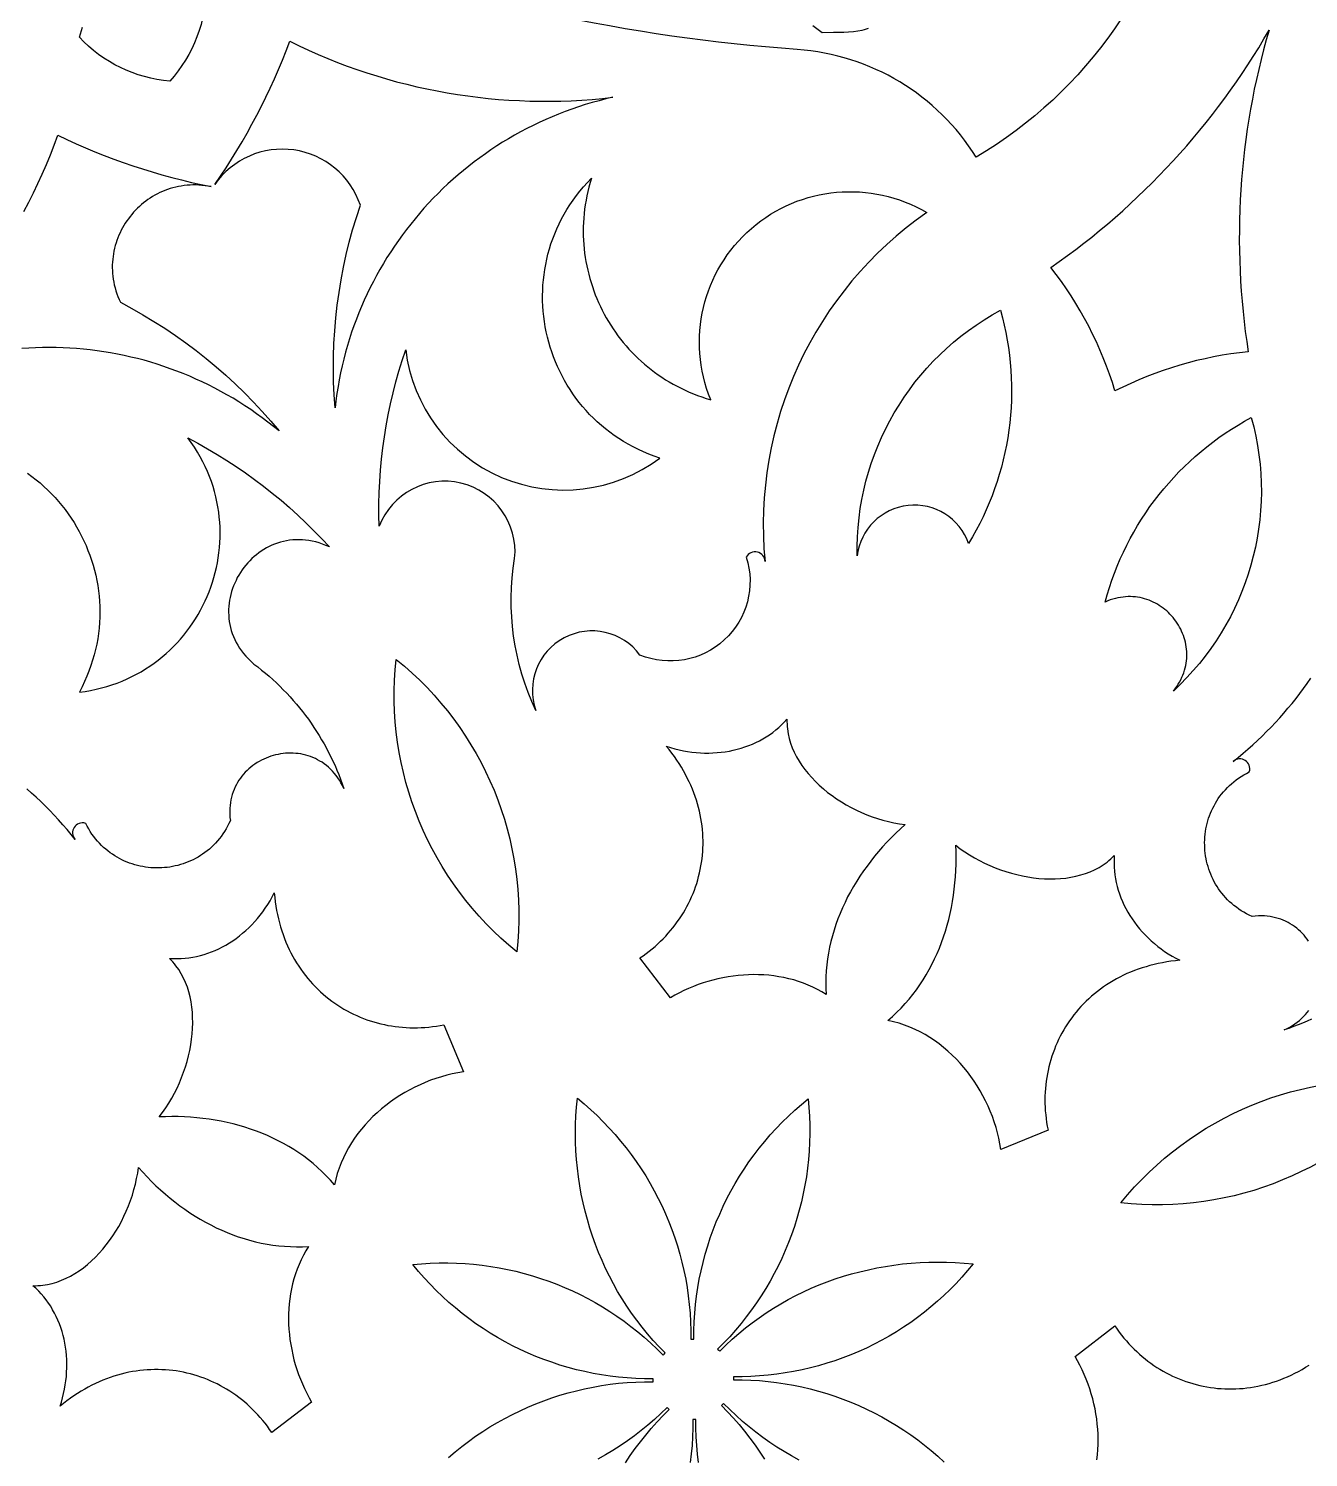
# Model space of a CAD drawing. Extents: x -227 to 273, y -253 to 247.
# Drawn here: x -57 to 97.6, y -12.2 to 160.6 of the extents above; entities that cross this region are included whole.
import ezdxf

# ---------------------------------------------------------------- set-up
doc = ezdxf.new("R2010")
doc.units = 0
doc.header["$MEASUREMENT"] = 0
doc.layers.add('LAYER_1', color=18, linetype='CONTINUOUS')

msp = doc.modelspace()

# ---------------------------------------------------------------- linework, layer by layer
at = {"layer": 'LAYER_1'}
for points in [[(23.35, 247.24, 0.414214), (-226.64, -2.75, 0.414214), (23.35, -252.74, 0.414214), (273.34, -2.75, 0.414214)], [(-25.49, 159.03, 0.145764), (13.58, 152.26), (12.74, 152.06), (11.9, 151.84), (11.06, 151.61), (10.24, 151.37), (9.42, 151.1), (8.61, 150.83), (7.81, 150.53), (7.01, 150.23), (6.23, 149.9), (5.45, 149.57), (4.68, 149.22), (3.92, 148.85), (3.17, 148.47), (2.42, 148.08), (1.69, 147.67), (0.96, 147.25), (0.25, 146.82), (-0.46, 146.37), (-1.16, 145.91), (-1.84, 145.44), (-2.52, 144.95), (-3.19, 144.45), (-3.84, 143.94), (-4.49, 143.42), (-5.13, 142.89), (-5.75, 142.34), (-6.36, 141.78), (-6.97, 141.22), (-7.56, 140.64), (-8.14, 140.05), (-8.71, 139.44), (-9.27, 138.83), (-9.81, 138.21), (-10.34, 137.58), (-10.86, 136.93), (-11.37, 136.28), (-11.87, 135.62), (-12.35, 134.94), (-12.83, 134.26), (-13.28, 133.57), (-13.73, 132.87), (-14.16, 132.16), (-14.58, 131.45), (-14.98, 130.72), (-15.38, 129.99), (-15.75, 129.24), (-16.12, 128.49), (-16.47, 127.74), (-16.8, 126.97), (-17.12, 126.2), (-17.43, 125.42), (-17.72, 124.63), (-18, 123.84), (-18.26, 123.04), (-18.5, 122.23), (-18.73, 121.42), (-18.95, 120.6), (-19.15, 119.78), (-19.33, 118.95), (-19.5, 118.11), (-19.65, 117.27), (-19.79, 116.42), (-19.91, 115.57), (-20.01, 114.71), (-20.12, 116.27), (-20.18, 117.82), (-20.21, 119.38), (-20.19, 120.93), (-20.14, 122.48), (-20.04, 124.03), (-19.91, 125.58), (-19.74, 127.12), (-19.53, 128.66), (-19.27, 130.19), (-18.98, 131.72), (-18.66, 133.23), (-18.29, 134.74), (-17.88, 136.25), (-17.43, 137.74), (-16.95, 139.22, 0.61665), (-34.55, 141.7, 0.063158)], [(92.55, 159.19), (92.23, 158), (91.92, 156.81), (91.63, 155.62), (91.36, 154.42), (91.1, 153.22), (90.87, 152.02), (90.64, 150.81), (90.44, 149.6), (90.25, 148.39), (90.08, 147.17), (89.93, 145.96), (89.79, 144.74), (89.67, 143.52), (89.56, 142.3), (89.48, 141.08), (89.41, 139.85), (89.35, 138.63), (89.32, 137.4), (89.3, 136.18), (89.29, 134.95), (89.31, 133.72), (89.34, 132.5), (89.38, 131.27), (89.45, 130.04), (89.53, 128.82), (89.62, 127.59), (89.74, 126.37), (89.87, 125.15), (90.01, 123.93), (90.18, 122.71), (90.36, 121.49), (89.31, 121.37), (88.26, 121.22), (87.22, 121.06), (86.18, 120.87), (85.15, 120.65), (84.12, 120.41), (83.1, 120.15), (82.09, 119.86), (81.08, 119.55), (80.08, 119.22), (79.09, 118.87), (78.11, 118.49), (77.13, 118.09), (76.17, 117.66), (75.21, 117.22), (74.26, 116.75), (73.95, 117.76), (73.6, 118.76), (73.24, 119.75), (72.85, 120.74), (72.44, 121.71), (72.01, 122.68), (71.56, 123.63), (71.08, 124.57), (70.58, 125.5), (70.07, 126.42), (69.53, 127.33), (68.97, 128.23), (68.39, 129.11), (67.78, 129.98), (67.16, 130.83), (66.52, 131.68, 0.11065), (92.89, 160.37)], [(10.83, 141.94), (10.68, 141.4), (10.55, 140.87), (10.43, 140.33), (10.33, 139.8), (10.24, 139.26), (10.16, 138.72), (10.1, 138.19), (10.05, 137.65), (10.02, 137.12), (10, 136.58), (9.99, 136.05), (10, 135.52), (10.02, 134.99), (10.06, 134.47), (10.1, 133.94), (10.16, 133.42), (10.23, 132.9), (10.32, 132.39), (10.42, 131.87), (10.53, 131.36), (10.65, 130.86), (10.78, 130.36), (10.93, 129.86), (11.09, 129.36), (11.26, 128.87), (11.44, 128.39), (11.64, 127.91), (11.84, 127.43), (12.06, 126.96), (12.29, 126.5), (12.53, 126.04), (12.78, 125.58), (13.04, 125.14), (13.31, 124.7), (13.6, 124.26), (13.89, 123.84), (14.19, 123.42), (14.51, 123), (14.83, 122.6), (15.17, 122.2), (15.51, 121.81), (15.87, 121.43), (16.23, 121.06), (16.61, 120.69), (16.99, 120.34), (17.39, 119.99), (17.79, 119.65), (18.2, 119.33), (18.62, 119.01), (19.05, 118.7), (19.49, 118.4), (19.94, 118.11), (20.39, 117.84), (20.86, 117.57), (21.33, 117.31), (21.81, 117.07), (22.3, 116.84), (22.8, 116.62), (23.3, 116.41), (23.82, 116.21), (24.34, 116.03), (24.86, 115.85), (25.4, 115.69, -0.719328), (51.5, 138.32, 0.270929), (31.96, 96.12, 0.777705), (29.7, 96.65, -0.636132), (16.85, 84.81, 0.862472), (4.27, 78.11, -0.153049), (1.7, 96.49, 0.87466), (-14.69, 100.38, -0.089383), (-11.47, 121.73, 0.578149), (19.26, 108.64), (18.58, 108.87), (17.92, 109.12), (17.28, 109.38), (16.65, 109.67), (16.04, 109.98), (15.44, 110.3), (14.85, 110.64), (14.29, 111), (13.74, 111.37), (13.2, 111.76), (12.68, 112.16), (12.18, 112.58), (11.69, 113.01), (11.22, 113.46), (10.76, 113.92), (10.33, 114.39), (9.9, 114.87), (9.5, 115.37), (9.11, 115.88), (8.74, 116.39), (8.39, 116.92), (8.05, 117.46), (7.73, 118.01), (7.43, 118.56), (7.15, 119.13), (6.88, 119.7), (6.63, 120.28), (6.4, 120.87), (6.19, 121.46), (6, 122.06), (5.82, 122.66), (5.66, 123.27), (5.52, 123.89), (5.4, 124.51), (5.3, 125.13), (5.22, 125.75), (5.15, 126.38), (5.11, 127.01), (5.08, 127.64), (5.08, 128.27), (5.09, 128.9), (5.12, 129.53), (5.17, 130.17), (5.25, 130.8), (5.34, 131.43), (5.45, 132.05), (5.58, 132.68), (5.73, 133.3), (5.9, 133.92), (6.09, 134.53), (6.31, 135.15), (6.54, 135.75), (6.79, 136.35), (7.07, 136.95), (7.37, 137.54), (7.68, 138.12), (8.02, 138.69), (8.38, 139.26), (8.76, 139.82), (9.16, 140.37), (9.59, 140.91), (10.03, 141.44), (10.5, 141.96), (10.99, 142.47)], [(60.43, 126.5, -0.207503), (56.57, 98.29, 0.794747), (43.1, 96.8, -0.281952)], [(-12.61, 84.29, -0.255743), (1.97, 48.91, -0.255743)], [(74.97, 18.57, -0.255743), (110.35, 33.15, -0.255743)]]:
    msp.add_lwpolyline(points, format="xyb", close=True, dxfattribs=at)
for points in [[(72.26, 224.92, -0.453995), (57.49, 145.01, 0.240725), (35.86, 158.03), (35.84, 158.04, -0.074077), (-23.45, 171.12)], [(-35.58, 165.77, -0.186674), (-39.98, 154.21), (-40.76, 154.29), (-41.53, 154.41), (-42.29, 154.57), (-43.05, 154.76), (-43.79, 154.98), (-44.52, 155.24), (-45.24, 155.52), (-45.94, 155.85), (-46.62, 156.2), (-47.29, 156.59), (-47.95, 157), (-48.58, 157.45), (-49.2, 157.92), (-49.79, 158.43), (-50.36, 158.96), (-50.91, 159.52), (-50.55, 160.73)]]:
    msp.add_lwpolyline(points, format="xyb", dxfattribs=at)
for points in [[(37.73, 160.93), (38.87, 160.1), (40.22, 160.12), (40.85, 160.12), (41.47, 160.14), (42.06, 160.17), (42.64, 160.22), (43.19, 160.29), (43.72, 160.39), (43.97, 160.46), (44.23, 160.54), (44.47, 160.62)], [(-57.61, 138.46), (-57.03, 139.58), (-56.46, 140.7), (-55.92, 141.84), (-55.4, 142.98), (-54.9, 144.14), (-54.42, 145.31), (-53.96, 146.48), (-53.52, 147.67), (-52.41, 147.15), (-51.3, 146.64), (-50.17, 146.15), (-49.04, 145.68), (-47.9, 145.23), (-46.76, 144.79), (-45.6, 144.37), (-44.45, 143.97), (-43.28, 143.59), (-42.11, 143.23), (-40.93, 142.89), (-39.75, 142.56), (-38.57, 142.26), (-37.37, 141.97), (-36.18, 141.7), (-34.98, 141.45), (-35.35, 141.52), (-35.72, 141.57), (-36.09, 141.61), (-36.46, 141.64), (-36.82, 141.66), (-37.18, 141.66), (-37.54, 141.64), (-37.89, 141.62), (-38.24, 141.58), (-38.59, 141.53), (-38.93, 141.47), (-39.27, 141.4), (-39.6, 141.31), (-39.93, 141.22), (-40.25, 141.11), (-40.57, 140.99), (-40.88, 140.86), (-41.18, 140.73), (-41.48, 140.58), (-41.78, 140.42), (-42.07, 140.25), (-42.35, 140.07), (-42.63, 139.89), (-42.89, 139.69), (-43.16, 139.49), (-43.41, 139.28), (-43.66, 139.06), (-43.9, 138.83), (-44.13, 138.59), (-44.36, 138.35), (-44.57, 138.1), (-44.78, 137.85), (-44.98, 137.58), (-45.17, 137.31), (-45.36, 137.04), (-45.53, 136.76), (-45.7, 136.47), (-45.85, 136.18), (-46, 135.88), (-46.13, 135.57), (-46.26, 135.27), (-46.37, 134.96), (-46.48, 134.64), (-46.57, 134.32), (-46.66, 134), (-46.73, 133.67), (-46.79, 133.34), (-46.84, 133.01), (-46.88, 132.67), (-46.91, 132.33), (-46.93, 131.99), (-46.93, 131.65), (-46.92, 131.3), (-46.9, 130.96), (-46.87, 130.61), (-46.82, 130.26), (-46.76, 129.91), (-46.69, 129.56), (-46.6, 129.21), (-46.5, 128.86), (-46.39, 128.51), (-46.26, 128.17), (-46.12, 127.82), (-45.96, 127.47), (-44.59, 126.73), (-43.23, 125.97), (-41.9, 125.16), (-40.58, 124.33), (-39.29, 123.46), (-38.03, 122.56), (-36.79, 121.63), (-35.57, 120.67), (-34.37, 119.68), (-33.21, 118.65), (-32.07, 117.6), (-30.95, 116.52), (-29.86, 115.41), (-28.81, 114.27), (-27.78, 113.1), (-26.77, 111.91), (-27.44, 112.45), (-28.12, 112.98), (-28.8, 113.5), (-29.49, 114), (-30.19, 114.49), (-30.9, 114.96), (-31.62, 115.42), (-32.34, 115.86), (-33.07, 116.29), (-33.81, 116.7), (-34.55, 117.1), (-35.3, 117.48), (-36.06, 117.84), (-36.82, 118.19), (-37.58, 118.53), (-38.36, 118.85), (-39.13, 119.15), (-39.92, 119.44), (-40.7, 119.72), (-41.49, 119.97), (-42.29, 120.22), (-43.09, 120.45), (-43.89, 120.66), (-44.7, 120.85), (-45.51, 121.04), (-46.32, 121.2), (-47.13, 121.35), (-47.95, 121.49), (-48.77, 121.6), (-49.59, 121.71), (-50.42, 121.79), (-51.24, 121.87), (-52.07, 121.92), (-52.89, 121.96), (-53.72, 121.99), (-54.55, 122), (-55.38, 121.99), (-56.21, 121.97), (-57.04, 121.93), (-57.87, 121.87)], [(-57.17, 106.79), (-56.65, 106.41), (-56.15, 106.02), (-55.66, 105.62), (-55.19, 105.2), (-54.72, 104.76), (-54.28, 104.32), (-53.84, 103.86), (-53.43, 103.38), (-53.02, 102.9), (-52.63, 102.4), (-52.26, 101.89), (-51.91, 101.37), (-51.56, 100.84), (-51.24, 100.31), (-50.93, 99.76), (-50.64, 99.2), (-50.36, 98.63), (-50.11, 98.06), (-49.87, 97.47), (-49.64, 96.88), (-49.44, 96.29), (-49.25, 95.68), (-49.08, 95.07), (-48.94, 94.46), (-48.81, 93.84), (-48.69, 93.21), (-48.6, 92.58), (-48.53, 91.94), (-48.48, 91.31), (-48.45, 90.67), (-48.44, 90.02), (-48.45, 89.38), (-48.48, 88.73), (-48.53, 88.08), (-48.61, 87.43), (-48.7, 86.78), (-48.82, 86.13), (-48.96, 85.47), (-49.12, 84.82), (-49.31, 84.18), (-49.52, 83.53), (-49.75, 82.88), (-50, 82.24), (-50.28, 81.6), (-50.59, 80.96), (-50.91, 80.33), (-50.23, 80.42), (-49.55, 80.54), (-48.89, 80.68), (-48.23, 80.84), (-47.59, 81.01), (-46.97, 81.21), (-46.35, 81.43), (-45.74, 81.67), (-45.15, 81.93), (-44.57, 82.2), (-44.01, 82.49), (-43.46, 82.8), (-42.92, 83.13), (-42.39, 83.47), (-41.88, 83.83), (-41.38, 84.21), (-40.89, 84.6), (-40.43, 85), (-39.97, 85.42), (-39.53, 85.85), (-39.1, 86.29), (-38.69, 86.75), (-38.3, 87.22), (-37.92, 87.7), (-37.56, 88.19), (-37.21, 88.69), (-36.88, 89.2), (-36.56, 89.73), (-36.26, 90.26), (-35.98, 90.8), (-35.71, 91.35), (-35.47, 91.9), (-35.24, 92.47), (-35.02, 93.04), (-34.83, 93.62), (-34.65, 94.2), (-34.49, 94.79), (-34.35, 95.38), (-34.23, 95.98), (-34.13, 96.58), (-34.04, 97.19), (-33.98, 97.8), (-33.93, 98.41), (-33.9, 99.02), (-33.9, 99.64), (-33.91, 100.26), (-33.94, 100.88), (-34, 101.5), (-34.07, 102.11), (-34.17, 102.73), (-34.28, 103.35), (-34.42, 103.96), (-34.58, 104.58), (-34.76, 105.19), (-34.96, 105.8), (-35.19, 106.4), (-35.43, 107), (-35.7, 107.6), (-35.99, 108.19), (-36.31, 108.77), (-36.65, 109.35), (-37.01, 109.93), (-37.39, 110.5), (-37.8, 111.06), (-36.6, 110.42), (-35.41, 109.75), (-34.24, 109.06), (-33.09, 108.34), (-31.95, 107.6), (-30.84, 106.84), (-29.73, 106.05), (-28.65, 105.23), (-27.59, 104.39), (-26.54, 103.53), (-25.52, 102.65), (-24.51, 101.74), (-23.52, 100.81), (-22.56, 99.85), (-21.61, 98.88), (-20.69, 97.88), (-21.11, 98.07), (-21.52, 98.23), (-21.94, 98.37), (-22.35, 98.49), (-22.76, 98.58), (-23.16, 98.66), (-23.57, 98.71), (-23.96, 98.74), (-24.36, 98.76), (-24.75, 98.75), (-25.13, 98.73), (-25.51, 98.69), (-25.88, 98.63), (-26.25, 98.55), (-26.61, 98.46), (-26.96, 98.35), (-27.31, 98.22), (-27.64, 98.08), (-27.98, 97.93), (-28.3, 97.76), (-28.61, 97.58), (-28.92, 97.38), (-29.22, 97.17), (-29.51, 96.95), (-29.79, 96.71), (-30.06, 96.47), (-30.31, 96.21), (-30.56, 95.95), (-30.8, 95.67), (-31.03, 95.39), (-31.24, 95.1), (-31.45, 94.79), (-31.64, 94.48), (-31.82, 94.17), (-31.98, 93.84), (-32.13, 93.51), (-32.27, 93.18), (-32.4, 92.84), (-32.51, 92.49), (-32.61, 92.14), (-32.69, 91.79), (-32.76, 91.43), (-32.81, 91.07), (-32.85, 90.71), (-32.87, 90.34), (-32.88, 89.98), (-32.86, 89.61), (-32.84, 89.24), (-32.79, 88.88), (-32.73, 88.51), (-32.64, 88.14), (-32.55, 87.78), (-32.43, 87.42), (-32.29, 87.06), (-32.13, 86.7), (-31.96, 86.35), (-31.76, 86), (-31.55, 85.66), (-31.31, 85.32), (-31.06, 84.99), (-30.78, 84.66), (-30.48, 84.34), (-30.16, 84.03), (-29.82, 83.73), (-29.35, 83.37), (-28.88, 83), (-28.42, 82.62), (-27.98, 82.24), (-27.54, 81.85), (-27.1, 81.45), (-26.68, 81.04), (-26.26, 80.62), (-25.85, 80.2), (-25.45, 79.77), (-25.06, 79.33), (-24.68, 78.89), (-24.3, 78.43), (-23.94, 77.98), (-23.58, 77.51), (-23.23, 77.04), (-22.89, 76.56), (-22.56, 76.07), (-22.24, 75.58), (-21.93, 75.09), (-21.63, 74.58), (-21.33, 74.07), (-21.05, 73.56), (-20.78, 73.04), (-20.51, 72.51), (-20.26, 71.98), (-20.01, 71.44), (-19.78, 70.9), (-19.56, 70.35), (-19.34, 69.8), (-19.14, 69.25), (-18.95, 68.69), (-19.11, 69.03), (-19.29, 69.36), (-19.48, 69.68), (-19.67, 69.98), (-19.88, 70.26), (-20.1, 70.53), (-20.32, 70.79), (-20.56, 71.03), (-20.8, 71.25), (-21.05, 71.46), (-21.31, 71.66), (-21.57, 71.84), (-21.84, 72), (-22.11, 72.16), (-22.39, 72.3), (-22.68, 72.42), (-22.96, 72.53), (-23.26, 72.63), (-23.55, 72.72), (-23.85, 72.79), (-24.15, 72.85), (-24.46, 72.89), (-24.76, 72.92), (-25.06, 72.94), (-25.37, 72.95), (-25.68, 72.94), (-25.98, 72.93), (-26.28, 72.9), (-26.59, 72.85), (-26.89, 72.8), (-27.19, 72.73), (-27.48, 72.66), (-27.77, 72.57), (-28.06, 72.47), (-28.35, 72.36), (-28.63, 72.23), (-28.9, 72.1), (-29.17, 71.95), (-29.43, 71.8), (-29.69, 71.63), (-29.94, 71.46), (-30.18, 71.27), (-30.41, 71.07), (-30.64, 70.86), (-30.86, 70.65), (-31.06, 70.42), (-31.26, 70.18), (-31.45, 69.94), (-31.63, 69.68), (-31.79, 69.42), (-31.94, 69.14), (-32.09, 68.86), (-32.21, 68.57), (-32.33, 68.27), (-32.43, 67.96), (-32.52, 67.64), (-32.59, 67.31), (-32.65, 66.98), (-32.7, 66.63), (-32.72, 66.28), (-32.73, 65.92), (-32.73, 65.56), (-32.71, 65.18), (-32.66, 64.8), (-32.83, 64.46), (-33, 64.12), (-33.18, 63.8), (-33.37, 63.49), (-33.57, 63.18), (-33.78, 62.89), (-33.99, 62.61), (-34.22, 62.34), (-34.45, 62.08), (-34.7, 61.83), (-34.94, 61.59), (-35.2, 61.36), (-35.46, 61.15), (-35.73, 60.94), (-36.01, 60.75), (-36.29, 60.56), (-36.57, 60.39), (-36.86, 60.22), (-37.16, 60.07), (-37.46, 59.93), (-37.76, 59.8), (-38.07, 59.68), (-38.38, 59.57), (-38.7, 59.47), (-39.02, 59.38), (-39.34, 59.31), (-39.66, 59.24), (-39.98, 59.18), (-40.31, 59.14), (-40.64, 59.11), (-40.96, 59.08), (-41.29, 59.07), (-41.62, 59.07), (-41.95, 59.08), (-42.28, 59.1), (-42.6, 59.13), (-42.93, 59.17), (-43.25, 59.23), (-43.58, 59.29), (-43.9, 59.37), (-44.22, 59.45), (-44.53, 59.55), (-44.84, 59.66), (-45.15, 59.78), (-45.46, 59.9), (-45.76, 60.05), (-46.06, 60.2), (-46.35, 60.36), (-46.64, 60.53), (-46.92, 60.72), (-47.2, 60.91), (-47.47, 61.12), (-47.73, 61.34), (-47.99, 61.56), (-48.24, 61.8), (-48.49, 62.05), (-48.72, 62.31), (-48.95, 62.59), (-49.17, 62.87), (-49.39, 63.16), (-49.59, 63.47), (-49.78, 63.79), (-49.97, 64.11), (-50.14, 64.45), (-50.36, 64.51), (-50.57, 64.52), (-50.77, 64.5), (-50.95, 64.45), (-51.13, 64.36), (-51.28, 64.25), (-51.42, 64.12), (-51.53, 63.97), (-51.62, 63.81), (-51.69, 63.63), (-51.73, 63.45), (-51.73, 63.25), (-51.71, 63.06), (-51.65, 62.87), (-51.55, 62.69), (-51.41, 62.51), (-51.9, 63.12), (-52.4, 63.71), (-52.9, 64.3), (-53.42, 64.88), (-53.94, 65.45), (-54.48, 66), (-55.02, 66.55), (-55.57, 67.09), (-56.12, 67.62), (-56.69, 68.13), (-57.26, 68.64)], [(97.67, 50.22), (97.49, 50.47), (97.3, 50.71), (97.11, 50.95), (96.9, 51.17), (96.68, 51.39), (96.45, 51.6), (96.22, 51.8), (95.97, 51.98), (95.72, 52.16), (95.45, 52.32), (95.18, 52.48), (94.89, 52.62), (94.6, 52.75), (94.3, 52.86), (93.99, 52.97), (93.67, 53.05), (93.35, 53.13), (93.01, 53.19), (92.67, 53.23), (92.32, 53.26), (91.96, 53.27), (91.59, 53.26), (91.22, 53.24), (90.84, 53.2), (90.49, 53.36), (90.16, 53.53), (89.83, 53.71), (89.52, 53.9), (89.22, 54.1), (88.93, 54.31), (88.64, 54.53), (88.37, 54.75), (88.11, 54.99), (87.87, 55.23), (87.63, 55.48), (87.4, 55.73), (87.18, 56), (86.98, 56.27), (86.78, 56.54), (86.6, 56.82), (86.42, 57.11), (86.26, 57.4), (86.11, 57.69), (85.96, 57.99), (85.83, 58.3), (85.71, 58.61), (85.6, 58.92), (85.51, 59.23), (85.42, 59.55), (85.34, 59.87), (85.27, 60.19), (85.22, 60.52), (85.17, 60.84), (85.14, 61.17), (85.12, 61.5), (85.11, 61.83), (85.1, 62.15), (85.11, 62.48), (85.13, 62.81), (85.17, 63.14), (85.21, 63.46), (85.26, 63.79), (85.33, 64.11), (85.4, 64.43), (85.49, 64.75), (85.58, 65.07), (85.69, 65.38), (85.81, 65.69), (85.94, 65.99), (86.08, 66.3), (86.23, 66.59), (86.39, 66.89), (86.57, 67.17), (86.75, 67.46), (86.95, 67.73), (87.15, 68), (87.37, 68.27), (87.6, 68.53), (87.84, 68.78), (88.09, 69.02), (88.35, 69.26), (88.62, 69.49), (88.9, 69.71), (89.2, 69.92), (89.5, 70.12), (89.82, 70.32), (90.15, 70.5), (90.49, 70.68), (90.54, 70.89), (90.56, 71.1), (90.53, 71.3), (90.48, 71.49), (90.4, 71.66), (90.29, 71.82), (90.16, 71.95), (90.01, 72.07), (89.84, 72.16), (89.67, 72.22), (89.48, 72.26), (89.29, 72.27), (89.1, 72.24), (88.91, 72.18), (88.72, 72.08), (88.54, 71.95), (89.15, 72.43), (89.75, 72.93), (90.33, 73.44), (90.91, 73.95), (91.48, 74.48), (92.04, 75.01), (92.59, 75.55), (93.12, 76.1), (93.65, 76.66), (94.17, 77.22), (94.68, 77.79), (95.17, 78.37), (95.66, 78.96), (96.14, 79.55), (96.6, 80.16), (97.06, 80.76), (97.5, 81.38), (97.94, 82)], [(98.01, 40.79), (97.48, 40.55), (96.94, 40.31), (96.39, 40.09), (95.84, 39.88), (95.28, 39.67), (94.72, 39.48), (95.07, 39.65), (95.4, 39.82), (95.71, 40.01), (96.01, 40.21), (96.3, 40.41), (96.57, 40.63), (96.82, 40.86), (97.06, 41.09), (97.28, 41.33), (97.49, 41.58), (97.69, 41.84)], [(-6.3, -12.23), (-5.5, -11.55), (-4.69, -10.9), (-3.86, -10.27), (-3.02, -9.66), (-2.16, -9.08), (-1.28, -8.52), (-0.39, -7.99), (0.51, -7.49), (1.43, -7.01), (2.35, -6.56), (3.29, -6.13), (4.25, -5.73), (5.21, -5.36), (6.18, -5.01), (7.16, -4.69), (8.16, -4.4), (9.16, -4.14), (10.16, -3.91), (11.18, -3.7), (12.2, -3.52), (13.23, -3.37), (14.26, -3.25), (15.3, -3.16), (16.35, -3.1), (17.4, -3.07), (18.45, -3.07), (18.44, -2.89), (18.45, -2.71), (17.4, -2.71), (16.35, -2.67), (15.31, -2.6), (14.27, -2.51), (13.24, -2.38), (12.21, -2.23), (11.19, -2.05), (10.18, -1.84), (9.17, -1.6), (8.17, -1.33), (7.18, -1.04), (6.2, -0.71), (5.23, -0.37), (4.27, 0.01), (3.32, 0.41), (2.38, 0.84), (1.45, 1.3), (0.54, 1.78), (-0.36, 2.29), (-1.25, 2.82), (-2.12, 3.38), (-2.98, 3.96), (-3.82, 4.57), (-4.65, 5.2), (-5.46, 5.86), (-6.25, 6.54), (-7.03, 7.24), (-7.78, 7.97), (-8.52, 8.72), (-9.24, 9.5), (-9.94, 10.29), (-10.61, 11.11), (-9.55, 11.21), (-8.5, 11.27), (-7.44, 11.31), (-6.39, 11.31), (-5.34, 11.29), (-4.3, 11.23), (-3.26, 11.15), (-2.22, 11.04), (-1.19, 10.89), (-0.17, 10.72), (0.85, 10.52), (1.86, 10.3), (2.86, 10.04), (3.86, 9.75), (4.84, 9.44), (5.82, 9.1), (6.78, 8.74), (7.74, 8.34), (8.68, 7.93), (9.61, 7.48), (10.53, 7.01), (11.44, 6.51), (12.33, 5.99), (13.21, 5.44), (14.07, 4.86), (14.92, 4.26), (15.75, 3.64), (16.57, 2.99), (17.37, 2.32), (18.15, 1.62), (18.91, 0.9), (19.65, 0.16), (19.77, 0.29), (19.9, 0.42), (19.17, 1.17), (18.45, 1.94), (17.76, 2.73), (17.1, 3.54), (16.46, 4.37), (15.84, 5.22), (15.25, 6.08), (14.69, 6.96), (14.15, 7.86), (13.64, 8.78), (13.15, 9.7), (12.69, 10.65), (12.26, 11.6), (11.85, 12.57), (11.47, 13.55), (11.11, 14.54), (10.79, 15.53), (10.49, 16.54), (10.21, 17.56), (9.97, 18.59), (9.75, 19.62), (9.57, 20.65), (9.41, 21.7), (9.28, 22.75), (9.17, 23.8), (9.1, 24.86), (9.05, 25.91), (9.04, 26.97), (9.05, 28.04), (9.1, 29.1), (9.17, 30.16), (9.28, 31.22), (10.09, 30.54), (10.89, 29.84), (11.66, 29.12), (12.41, 28.37), (13.13, 27.62), (13.84, 26.84), (14.51, 26.04), (15.17, 25.23), (15.8, 24.4), (16.4, 23.56), (16.98, 22.7), (17.54, 21.82), (18.07, 20.93), (18.58, 20.03), (19.05, 19.11), (19.51, 18.19), (19.93, 17.25), (20.33, 16.29), (20.71, 15.33), (21.05, 14.36), (21.37, 13.38), (21.66, 12.38), (21.92, 11.38), (22.16, 10.38), (22.37, 9.36), (22.54, 8.34), (22.69, 7.31), (22.81, 6.27), (22.9, 5.24), (22.96, 4.19), (22.99, 3.14), (22.99, 2.09), (23.17, 2.1), (23.35, 2.09), (23.36, 3.14), (23.4, 4.19), (23.46, 5.23), (23.56, 6.27), (23.68, 7.3), (23.84, 8.33), (24.02, 9.35), (24.23, 10.36), (24.47, 11.37), (24.73, 12.37), (25.03, 13.36), (25.35, 14.34), (25.7, 15.31), (26.07, 16.27), (26.48, 17.22), (26.91, 18.16), (27.36, 19.09), (27.84, 20), (28.35, 20.9), (28.88, 21.79), (29.44, 22.66), (30.02, 23.52), (30.63, 24.36), (31.26, 25.19), (31.92, 26), (32.6, 26.79), (33.31, 27.57), (34.03, 28.32), (34.79, 29.06), (35.56, 29.78), (36.36, 30.47), (37.18, 31.15), (37.27, 30.09), (37.34, 29.04), (37.37, 27.98), (37.38, 26.93), (37.35, 25.88), (37.3, 24.84), (37.22, 23.8), (37.1, 22.76), (36.96, 21.73), (36.79, 20.71), (36.59, 19.69), (36.36, 18.68), (36.1, 17.68), (35.82, 16.68), (35.51, 15.7), (35.17, 14.72), (34.8, 13.76), (34.41, 12.8), (33.99, 11.86), (33.54, 10.93), (33.07, 10.01), (32.57, 9.1), (32.05, 8.21), (31.5, 7.33), (30.93, 6.47), (30.33, 5.62), (29.7, 4.79), (29.06, 3.97), (28.38, 3.17), (27.69, 2.39), (26.97, 1.63), (26.23, 0.89), (26.36, 0.77), (26.48, 0.63), (27.23, 1.37), (28, 2.09), (28.78, 2.77), (29.59, 3.44), (30.41, 4.07), (31.25, 4.68), (32.11, 5.27), (32.98, 5.83), (33.86, 6.36), (34.77, 6.87), (35.68, 7.35), (36.61, 7.81), (37.55, 8.24), (38.51, 8.64), (39.47, 9.02), (40.45, 9.37), (41.44, 9.69), (42.43, 9.98), (43.44, 10.25), (44.45, 10.49), (45.48, 10.7), (46.51, 10.89), (47.55, 11.05), (48.59, 11.18), (49.64, 11.28), (50.7, 11.35), (51.76, 11.4), (52.82, 11.41), (53.89, 11.4), (54.96, 11.36), (56.03, 11.29), (57.11, 11.2), (56.44, 10.38), (55.76, 9.6), (55.05, 8.83), (54.32, 8.09), (53.58, 7.36), (52.81, 6.67), (52.02, 5.99), (51.22, 5.34), (50.4, 4.72), (49.57, 4.11), (48.71, 3.54), (47.84, 2.98), (46.96, 2.45), (46.06, 1.95), (45.15, 1.47), (44.23, 1.02), (43.29, 0.6), (42.34, 0.2), (41.38, -0.17), (40.41, -0.52), (39.43, -0.83), (38.44, -1.12), (37.44, -1.39), (36.44, -1.62), (35.42, -1.83), (34.4, -2), (33.37, -2.15), (32.34, -2.27), (31.3, -2.36), (30.26, -2.42), (29.21, -2.45), (28.16, -2.45), (28.16, -2.63), (28.15, -2.81), (29.2, -2.82), (30.25, -2.86), (31.29, -2.92), (32.33, -3.02), (33.36, -3.14), (34.39, -3.3), (35.41, -3.48), (36.43, -3.69), (37.43, -3.93), (38.43, -4.19), (39.42, -4.49), (40.41, -4.81), (41.38, -5.16), (42.34, -5.54), (43.29, -5.94), (44.23, -6.37), (45.15, -6.82), (46.07, -7.3), (46.97, -7.81), (47.86, -8.34), (48.73, -8.9), (49.59, -9.48), (50.43, -10.09), (51.25, -10.72), (52.06, -11.38), (52.86, -12.06), (53.63, -12.77)], [(72.07, -12.49), (72.14, -11.88), (72.19, -11.27), (72.22, -10.65), (72.22, -10.03), (72.21, -9.41), (72.18, -8.8), (72.12, -8.18), (72.05, -7.56), (71.96, -6.95), (71.85, -6.33), (71.72, -5.73), (71.57, -5.12), (71.4, -4.52), (71.21, -3.93), (71.01, -3.34), (70.79, -2.76), (70.55, -2.19), (70.3, -1.62), (70.02, -1.07), (69.74, -0.52), (69.43, 0.01), (74.25, 3.69), (74.51, 3.31), (74.78, 2.93), (75.06, 2.57), (75.35, 2.21), (75.64, 1.87), (75.94, 1.53), (76.25, 1.2), (76.57, 0.89), (76.89, 0.58), (77.22, 0.28), (77.56, -0.01), (77.9, -0.29), (78.25, -0.56), (78.6, -0.82), (78.96, -1.08), (79.33, -1.32), (79.7, -1.55), (80.08, -1.77), (80.46, -1.98), (80.84, -2.18), (81.23, -2.37), (81.63, -2.55), (82.03, -2.72), (82.43, -2.88), (82.84, -3.02), (83.25, -3.16), (83.67, -3.29), (84.09, -3.4), (84.51, -3.51), (84.93, -3.6), (85.36, -3.68), (85.79, -3.75), (86.23, -3.81), (86.66, -3.86), (87.1, -3.89), (87.54, -3.92), (87.98, -3.93), (88.42, -3.93), (88.86, -3.92), (89.31, -3.89), (89.75, -3.86), (90.2, -3.81), (90.65, -3.75), (91.09, -3.68), (91.54, -3.59), (91.99, -3.49), (92.44, -3.38), (92.88, -3.26), (93.33, -3.12), (93.78, -2.97), (94.22, -2.81), (94.67, -2.64), (95.11, -2.45), (95.55, -2.25), (95.99, -2.03), (96.43, -1.81), (96.87, -1.56), (97.3, -1.31), (97.73, -1.04)], [(15.1, -12.86), (15.68, -11.99), (16.28, -11.14), (16.9, -10.31), (17.55, -9.5), (18.22, -8.7), (18.92, -7.92), (19.64, -7.16), (20.38, -6.41), (20.25, -6.29), (20.12, -6.16), (19.37, -6.9), (18.6, -7.61), (17.81, -8.3), (17, -8.97), (16.17, -9.61), (15.32, -10.22), (14.46, -10.81), (13.57, -11.38), (12.68, -11.91), (11.76, -12.43)], [(36.07, -12.53), (35.16, -12.03), (34.27, -11.51), (33.39, -10.96), (32.53, -10.39), (31.68, -9.79), (30.85, -9.17), (30.04, -8.52), (29.24, -7.85), (28.46, -7.15), (27.7, -6.43), (26.95, -5.69), (26.83, -5.82), (26.7, -5.94), (27.44, -6.69), (28.15, -7.46), (28.84, -8.24), (29.5, -9.05), (30.14, -9.87), (30.75, -10.71), (31.33, -11.57), (31.89, -12.44)], [(23.91, -12.83), (23.79, -11.8), (23.7, -10.76), (23.64, -9.72), (23.61, -8.67), (23.61, -7.62), (23.43, -7.62), (23.25, -7.61), (23.25, -8.66), (23.21, -9.71), (23.14, -10.75), (23.05, -11.79), (22.92, -12.83)]]:
    msp.add_lwpolyline(points, dxfattribs=at)
for points in [[(91.03, 112.42), (91.28, 111.3), (91.49, 110.17), (91.66, 109.04), (91.79, 107.91), (91.88, 106.78), (91.94, 105.65), (91.95, 104.52), (91.92, 103.4), (91.86, 102.28), (91.76, 101.16), (91.62, 100.05), (91.44, 98.94), (91.23, 97.84), (90.98, 96.75), (90.69, 95.67), (90.36, 94.6), (90, 93.55), (89.61, 92.5), (89.18, 91.47), (88.71, 90.45), (88.21, 89.45), (87.67, 88.46), (87.1, 87.49), (86.49, 86.54), (85.85, 85.6), (85.18, 84.69), (84.47, 83.8), (83.73, 82.93), (82.96, 82.08), (82.15, 81.26), (81.32, 80.46), (81.53, 80.73), (81.72, 81), (81.9, 81.28), (82.07, 81.55), (82.22, 81.83), (82.35, 82.12), (82.47, 82.4), (82.58, 82.68), (82.67, 82.97), (82.75, 83.26), (82.82, 83.54), (82.87, 83.83), (82.91, 84.12), (82.93, 84.4), (82.94, 84.69), (82.94, 84.97), (82.93, 85.26), (82.91, 85.54), (82.87, 85.82), (82.83, 86.09), (82.77, 86.37), (82.7, 86.64), (82.62, 86.91), (82.53, 87.17), (82.43, 87.43), (82.32, 87.69), (82.2, 87.94), (82.07, 88.19), (81.93, 88.43), (81.78, 88.66), (81.63, 88.89), (81.46, 89.12), (81.29, 89.34), (81.1, 89.55), (80.91, 89.75), (80.72, 89.95), (80.51, 90.14), (80.3, 90.32), (80.08, 90.49), (79.86, 90.65), (79.62, 90.81), (79.39, 90.96), (79.14, 91.09), (78.89, 91.22), (78.64, 91.34), (78.38, 91.44), (78.11, 91.54), (77.84, 91.62), (77.57, 91.69), (77.29, 91.76), (77, 91.81), (76.72, 91.84), (76.43, 91.87), (76.13, 91.88), (75.84, 91.88), (75.54, 91.86), (75.23, 91.83), (74.93, 91.79), (74.62, 91.73), (74.31, 91.66), (74, 91.57), (73.69, 91.47), (73.38, 91.35), (73.06, 91.21), (73.31, 92.11), (73.59, 92.99), (73.88, 93.86), (74.2, 94.73), (74.54, 95.58), (74.9, 96.43), (75.27, 97.26), (75.68, 98.08), (76.1, 98.89), (76.54, 99.69), (77, 100.48), (77.48, 101.25), (77.98, 102.01), (78.49, 102.76), (79.03, 103.49), (79.59, 104.21), (80.16, 104.92), (80.75, 105.61), (81.36, 106.29), (81.99, 106.95), (82.63, 107.59), (83.29, 108.22), (83.96, 108.83), (84.66, 109.43), (85.36, 110.01), (86.09, 110.57), (86.83, 111.11), (87.58, 111.63), (88.35, 112.14), (89.13, 112.63), (89.93, 113.1), (90.74, 113.54)], [(34.61, 76.76), (34.62, 76.47), (34.64, 76.17), (34.67, 75.88), (34.76, 75.3), (34.89, 74.73), (35.06, 74.16), (35.26, 73.6), (35.5, 73.05), (35.78, 72.51), (36.08, 71.99), (36.42, 71.47), (36.79, 70.96), (37.18, 70.47), (37.61, 69.99), (38.05, 69.52), (38.52, 69.07), (39.02, 68.63), (39.53, 68.21), (40.07, 67.81), (40.62, 67.42), (41.2, 67.05), (41.78, 66.7), (42.38, 66.37), (43, 66.06), (43.63, 65.77), (44.26, 65.51), (44.91, 65.26), (45.56, 65.04), (46.22, 64.84), (46.88, 64.67), (47.55, 64.52), (48.22, 64.4), (48.89, 64.31), (48.32, 63.79), (47.77, 63.27), (47.22, 62.73), (46.7, 62.19), (46.18, 61.63), (45.69, 61.06), (45.2, 60.48), (44.74, 59.9), (44.29, 59.3), (43.85, 58.7), (43.44, 58.09), (43.04, 57.47), (42.66, 56.84), (42.29, 56.2), (41.95, 55.56), (41.63, 54.91), (41.32, 54.25), (41.04, 53.58), (40.77, 52.91), (40.53, 52.24), (40.3, 51.55), (40.1, 50.87), (39.92, 50.17), (39.77, 49.48), (39.63, 48.77), (39.52, 48.07), (39.43, 47.36), (39.37, 46.64), (39.33, 45.92), (39.32, 45.2), (39.33, 44.48), (39.36, 43.75), (38.83, 44.08), (38.29, 44.38), (37.73, 44.65), (37.17, 44.9), (36.6, 45.13), (36.02, 45.33), (35.43, 45.52), (34.84, 45.67), (34.24, 45.81), (33.64, 45.92), (33.03, 46.02), (32.42, 46.09), (31.81, 46.14), (31.19, 46.16), (30.57, 46.17), (29.95, 46.16), (29.34, 46.12), (28.72, 46.07), (28.1, 46), (27.49, 45.9), (26.87, 45.79), (26.27, 45.66), (25.66, 45.51), (25.06, 45.34), (24.47, 45.16), (23.88, 44.96), (23.3, 44.73), (22.73, 44.5), (22.16, 44.24), (21.61, 43.97), (21.06, 43.68), (20.52, 43.38), (16.85, 48.19), (17.23, 48.46), (17.61, 48.73), (17.97, 49.01), (18.32, 49.29), (18.67, 49.59), (19.01, 49.89), (19.33, 50.2), (19.65, 50.51), (19.96, 50.84), (20.26, 51.17), (20.55, 51.5), (20.83, 51.84), (21.1, 52.19), (21.36, 52.55), (21.61, 52.91), (21.86, 53.27), (22.09, 53.65), (22.31, 54.02), (22.52, 54.4), (22.72, 54.79), (22.91, 55.18), (23.09, 55.58), (23.26, 55.98), (23.42, 56.38), (23.56, 56.79), (23.7, 57.2), (23.83, 57.62), (23.94, 58.03), (24.05, 58.46), (24.14, 58.88), (24.22, 59.31), (24.29, 59.74), (24.35, 60.17), (24.4, 60.61), (24.43, 61.04), (24.46, 61.48), (24.47, 61.92), (24.47, 62.37), (24.46, 62.81), (24.43, 63.25), (24.4, 63.7), (24.35, 64.15), (24.29, 64.59), (24.22, 65.04), (24.13, 65.49), (24.03, 65.94), (23.92, 66.38), (23.8, 66.83), (23.66, 67.28), (23.51, 67.72), (23.35, 68.17), (23.18, 68.61), (22.99, 69.06), (22.79, 69.5), (22.57, 69.94), (22.35, 70.38), (22.1, 70.81), (21.85, 71.25), (21.58, 71.68), (21.3, 72.11), (21, 72.53), (20.69, 72.96), (20.37, 73.38), (20.03, 73.79), (20.54, 73.63), (21.06, 73.48), (21.57, 73.35), (22.09, 73.24), (22.6, 73.15), (23.12, 73.08), (23.64, 73.02), (24.15, 72.98), (24.66, 72.96), (25.17, 72.96), (25.67, 72.97), (26.17, 73.01), (26.67, 73.05), (27.16, 73.12), (27.65, 73.2), (28.13, 73.3), (28.61, 73.42), (29.07, 73.55), (29.53, 73.7), (29.99, 73.86), (30.43, 74.04), (30.87, 74.24), (31.29, 74.45), (31.71, 74.68), (32.11, 74.92), (32.51, 75.18), (32.89, 75.46), (33.26, 75.75), (33.62, 76.05), (33.96, 76.37), (34.29, 76.71), (34.61, 77.06)], [(55.56, 61.4), (56.11, 61.01), (56.69, 60.64), (57.28, 60.29), (57.88, 59.96), (58.5, 59.65), (59.13, 59.36), (59.77, 59.1), (60.42, 58.85), (61.08, 58.63), (61.74, 58.43), (62.4, 58.26), (63.07, 58.11), (63.73, 57.99), (64.4, 57.89), (65.06, 57.81), (65.73, 57.77), (66.38, 57.75), (67.03, 57.75), (67.67, 57.79), (68.3, 57.85), (68.92, 57.95), (69.53, 58.07), (70.12, 58.22), (70.7, 58.4), (71.26, 58.61), (71.8, 58.86), (72.33, 59.13), (72.83, 59.44), (73.3, 59.78), (73.53, 59.97), (73.76, 60.16), (73.97, 60.36), (74.18, 60.57), (74.16, 60.09), (74.15, 59.62), (74.16, 59.15), (74.2, 58.68), (74.25, 58.22), (74.32, 57.75), (74.42, 57.29), (74.53, 56.83), (74.66, 56.37), (74.8, 55.92), (74.97, 55.47), (75.15, 55.03), (75.35, 54.59), (75.57, 54.16), (75.81, 53.73), (76.06, 53.32), (76.32, 52.9), (76.61, 52.5), (76.91, 52.1), (77.22, 51.72), (77.55, 51.34), (77.9, 50.97), (78.26, 50.61), (78.63, 50.26), (79.02, 49.92), (79.42, 49.59), (79.84, 49.28), (80.26, 48.98), (80.7, 48.69), (81.16, 48.41), (81.62, 48.15), (82.1, 47.9), (81.56, 47.84), (81.03, 47.78), (80.51, 47.7), (79.99, 47.61), (79.48, 47.51), (78.98, 47.39), (78.49, 47.27), (78.01, 47.13), (77.53, 46.99), (77.06, 46.83), (76.6, 46.66), (76.15, 46.48), (75.71, 46.29), (75.28, 46.09), (74.85, 45.88), (74.44, 45.65), (74.03, 45.42), (73.63, 45.18), (73.24, 44.94), (72.86, 44.68), (72.49, 44.41), (72.13, 44.14), (71.78, 43.85), (71.43, 43.56), (71.1, 43.26), (70.77, 42.95), (70.46, 42.64), (70.15, 42.31), (69.86, 41.98), (69.57, 41.65), (69.29, 41.3), (69.03, 40.95), (68.77, 40.59), (68.53, 40.23), (68.29, 39.86), (68.06, 39.49), (67.85, 39.1), (67.64, 38.72), (67.45, 38.33), (67.26, 37.93), (67.09, 37.53), (66.93, 37.12), (66.77, 36.71), (66.63, 36.29), (66.5, 35.87), (66.38, 35.45), (66.27, 35.02), (66.17, 34.59), (66.09, 34.16), (66.01, 33.72), (65.95, 33.28), (65.89, 32.84), (65.85, 32.39), (65.82, 31.94), (65.8, 31.49), (65.8, 31.04), (65.8, 30.59), (65.82, 30.13), (65.84, 29.68), (65.89, 29.22), (65.94, 28.76), (66, 28.3), (66.08, 27.84), (66.17, 27.38), (60.48, 25.04), (60.36, 25.71), (60.23, 26.38), (60.07, 27.04), (59.88, 27.7), (59.67, 28.36), (59.44, 29), (59.19, 29.65), (58.92, 30.28), (58.62, 30.91), (58.3, 31.52), (57.97, 32.12), (57.61, 32.72), (57.23, 33.3), (56.83, 33.86), (56.42, 34.41), (55.98, 34.95), (55.53, 35.47), (55.06, 35.97), (54.57, 36.45), (54.06, 36.92), (53.54, 37.36), (53, 37.79), (52.45, 38.19), (51.88, 38.56), (51.3, 38.91), (50.7, 39.24), (50.09, 39.54), (49.46, 39.82), (48.82, 40.07), (48.17, 40.28), (47.5, 40.47), (46.82, 40.63), (47.37, 41.11), (47.9, 41.61), (48.41, 42.13), (48.9, 42.66), (49.37, 43.21), (49.82, 43.77), (50.26, 44.34), (50.67, 44.93), (51.07, 45.53), (51.44, 46.15), (51.8, 46.77), (52.14, 47.41), (52.46, 48.06), (52.76, 48.71), (53.04, 49.38), (53.31, 50.06), (53.55, 50.75), (53.78, 51.44), (53.99, 52.14), (54.17, 52.85), (54.35, 53.57), (54.5, 54.3), (54.63, 55.03), (54.75, 55.76), (54.84, 56.51), (54.92, 57.25), (54.98, 58), (55.03, 58.76), (55.05, 59.52), (55.06, 60.28), (55.05, 61.04), (55.02, 61.81)], [(-27.3, 55.51), (-27.24, 54.98), (-27.16, 54.45), (-27.07, 53.94), (-26.97, 53.43), (-26.86, 52.93), (-26.73, 52.44), (-26.59, 51.95), (-26.45, 51.48), (-26.29, 51.01), (-26.12, 50.55), (-25.94, 50.1), (-25.75, 49.66), (-25.55, 49.22), (-25.34, 48.8), (-25.12, 48.38), (-24.89, 47.98), (-24.65, 47.58), (-24.4, 47.19), (-24.14, 46.81), (-23.87, 46.44), (-23.6, 46.07), (-23.31, 45.72), (-23.02, 45.38), (-22.72, 45.04), (-22.41, 44.72), (-22.1, 44.4), (-21.77, 44.1), (-21.44, 43.8), (-21.11, 43.52), (-20.76, 43.24), (-20.41, 42.97), (-20.05, 42.72), (-19.69, 42.47), (-19.32, 42.24), (-18.95, 42.01), (-18.56, 41.79), (-18.18, 41.59), (-17.79, 41.39), (-17.39, 41.21), (-16.99, 41.03), (-16.58, 40.87), (-16.17, 40.72), (-15.75, 40.58), (-15.33, 40.45), (-14.91, 40.33), (-14.48, 40.22), (-14.05, 40.12), (-13.62, 40.03), (-13.18, 39.96), (-12.74, 39.89), (-12.3, 39.84), (-11.85, 39.8), (-11.4, 39.77), (-10.96, 39.75), (-10.5, 39.74), (-10.05, 39.75), (-9.59, 39.76), (-9.14, 39.79), (-8.68, 39.83), (-8.22, 39.88), (-7.76, 39.95), (-7.3, 40.02), (-6.84, 40.11), (-4.5, 34.42), (-5.17, 34.31), (-5.84, 34.17), (-6.5, 34.01), (-7.16, 33.83), (-7.82, 33.62), (-8.47, 33.39), (-9.11, 33.14), (-9.74, 32.86), (-10.37, 32.57), (-10.98, 32.25), (-11.59, 31.91), (-12.18, 31.55), (-12.76, 31.18), (-13.32, 30.78), (-13.87, 30.36), (-14.41, 29.93), (-14.93, 29.47), (-15.43, 29), (-15.92, 28.51), (-16.38, 28.01), (-16.82, 27.49), (-17.25, 26.95), (-17.65, 26.4), (-18.02, 25.83), (-18.38, 25.24), (-18.7, 24.64), (-19, 24.03), (-19.28, 23.4), (-19.53, 22.76), (-19.74, 22.11), (-19.93, 21.45), (-20.09, 20.77), (-20.57, 21.32), (-21.07, 21.85), (-21.59, 22.36), (-22.12, 22.85), (-22.67, 23.32), (-23.23, 23.77), (-23.8, 24.2), (-24.39, 24.62), (-24.99, 25.01), (-25.61, 25.39), (-26.23, 25.75), (-26.87, 26.09), (-27.52, 26.41), (-28.17, 26.71), (-28.84, 26.99), (-29.52, 27.25), (-30.21, 27.5), (-30.9, 27.72), (-31.6, 27.93), (-32.32, 28.12), (-33.03, 28.29), (-33.76, 28.44), (-34.49, 28.58), (-35.23, 28.69), (-35.97, 28.79), (-36.71, 28.87), (-37.46, 28.93), (-38.22, 28.97), (-38.98, 29), (-39.74, 29), (-40.5, 28.99), (-41.27, 28.96), (-40.86, 29.5), (-40.47, 30.06), (-40.1, 30.63), (-39.75, 31.23), (-39.42, 31.83), (-39.11, 32.45), (-38.82, 33.08), (-38.56, 33.72), (-38.31, 34.37), (-38.09, 35.02), (-37.89, 35.68), (-37.72, 36.35), (-37.57, 37.01), (-37.45, 37.68), (-37.35, 38.35), (-37.28, 39.01), (-37.23, 39.67), (-37.21, 40.33), (-37.22, 40.98), (-37.25, 41.62), (-37.31, 42.25), (-37.41, 42.87), (-37.53, 43.48), (-37.68, 44.07), (-37.86, 44.65), (-38.07, 45.21), (-38.32, 45.75), (-38.59, 46.27), (-38.9, 46.77), (-39.24, 47.25), (-39.43, 47.48), (-39.62, 47.7), (-39.82, 47.92), (-40.03, 48.13), (-39.55, 48.1), (-39.08, 48.1), (-38.61, 48.11), (-38.14, 48.14), (-37.68, 48.2), (-37.21, 48.27), (-36.75, 48.36), (-36.29, 48.47), (-35.83, 48.6), (-35.38, 48.75), (-34.93, 48.91), (-34.49, 49.1), (-34.05, 49.3), (-33.62, 49.52), (-33.19, 49.75), (-32.78, 50), (-32.36, 50.27), (-31.96, 50.55), (-31.56, 50.85), (-31.18, 51.17), (-30.8, 51.5), (-30.43, 51.84), (-30.07, 52.2), (-29.72, 52.58), (-29.38, 52.96), (-29.06, 53.37), (-28.74, 53.78), (-28.44, 54.21), (-28.15, 54.65), (-27.87, 55.1), (-27.61, 55.57), (-27.36, 56.05)], [(-43.25, 22.27), (-42.73, 21.71), (-42.19, 21.17), (-41.65, 20.64), (-41.09, 20.13), (-40.52, 19.63), (-39.95, 19.15), (-39.36, 18.68), (-38.76, 18.23), (-38.16, 17.8), (-37.55, 17.38), (-36.93, 16.98), (-36.3, 16.6), (-35.66, 16.24), (-35.02, 15.9), (-34.37, 15.57), (-33.71, 15.27), (-33.04, 14.98), (-32.37, 14.72), (-31.7, 14.47), (-31.01, 14.25), (-30.33, 14.05), (-29.63, 13.87), (-28.94, 13.71), (-28.23, 13.58), (-27.53, 13.47), (-26.82, 13.38), (-26.1, 13.32), (-25.39, 13.28), (-24.66, 13.26), (-23.94, 13.27), (-23.22, 13.31), (-23.54, 12.78), (-23.84, 12.23), (-24.11, 11.68), (-24.36, 11.12), (-24.59, 10.55), (-24.8, 9.97), (-24.98, 9.38), (-25.14, 8.79), (-25.27, 8.19), (-25.39, 7.59), (-25.48, 6.98), (-25.55, 6.37), (-25.6, 5.75), (-25.62, 5.14), (-25.63, 4.52), (-25.62, 3.9), (-25.58, 3.28), (-25.53, 2.66), (-25.46, 2.05), (-25.36, 1.43), (-25.25, 0.82), (-25.12, 0.21), (-24.97, -0.39), (-24.81, -0.99), (-24.62, -1.59), (-24.42, -2.17), (-24.2, -2.75), (-23.96, -3.33), (-23.7, -3.89), (-23.43, -4.45), (-23.14, -4.99), (-22.84, -5.53), (-27.65, -9.2), (-27.92, -8.82), (-28.19, -8.45), (-28.47, -8.08), (-28.75, -7.73), (-29.05, -7.38), (-29.35, -7.05), (-29.66, -6.72), (-29.97, -6.4), (-30.3, -6.09), (-30.63, -5.79), (-30.96, -5.5), (-31.3, -5.22), (-31.65, -4.95), (-32.01, -4.69), (-32.37, -4.44), (-32.73, -4.2), (-33.11, -3.97), (-33.48, -3.75), (-33.86, -3.54), (-34.25, -3.33), (-34.64, -3.14), (-35.04, -2.97), (-35.44, -2.8), (-35.84, -2.64), (-36.25, -2.49), (-36.66, -2.35), (-37.08, -2.23), (-37.49, -2.11), (-37.92, -2.01), (-38.34, -1.92), (-38.77, -1.83), (-39.2, -1.76), (-39.63, -1.71), (-40.07, -1.66), (-40.5, -1.62), (-40.94, -1.6), (-41.38, -1.59), (-41.83, -1.59), (-42.27, -1.6), (-42.71, -1.62), (-43.16, -1.66), (-43.61, -1.71), (-44.05, -1.77), (-44.5, -1.84), (-44.95, -1.92), (-45.4, -2.02), (-45.84, -2.13), (-46.29, -2.26), (-46.74, -2.39), (-47.18, -2.54), (-47.63, -2.7), (-48.07, -2.88), (-48.52, -3.06), (-48.96, -3.27), (-49.4, -3.48), (-49.84, -3.71), (-50.27, -3.95), (-50.71, -4.21), (-51.14, -4.47), (-51.57, -4.76), (-51.99, -5.05), (-52.42, -5.36), (-52.84, -5.69), (-53.25, -6.03), (-53.09, -5.51), (-52.94, -5), (-52.82, -4.48), (-52.71, -3.97), (-52.61, -3.45), (-52.54, -2.93), (-52.48, -2.42), (-52.45, -1.91), (-52.42, -1.39), (-52.42, -0.89), (-52.44, -0.38), (-52.47, 0.12), (-52.51, 0.62), (-52.58, 1.11), (-52.66, 1.6), (-52.76, 2.08), (-52.88, 2.55), (-53.01, 3.02), (-53.16, 3.48), (-53.32, 3.93), (-53.5, 4.38), (-53.7, 4.81), (-53.91, 5.24), (-54.14, 5.65), (-54.38, 6.06), (-54.64, 6.45), (-54.92, 6.83), (-55.21, 7.2), (-55.51, 7.56), (-55.83, 7.91), (-56.17, 8.24), (-56.52, 8.55), (-56.22, 8.55), (-55.93, 8.56), (-55.63, 8.58), (-55.34, 8.61), (-54.76, 8.7), (-54.19, 8.83), (-53.62, 9), (-53.06, 9.21), (-52.51, 9.45), (-51.98, 9.72), (-51.45, 10.03), (-50.93, 10.37), (-50.42, 10.73), (-49.93, 11.13), (-49.45, 11.55), (-48.98, 12), (-48.53, 12.47), (-48.09, 12.97), (-47.67, 13.48), (-47.27, 14.02), (-46.88, 14.57), (-46.51, 15.14), (-46.16, 15.73), (-45.83, 16.33), (-45.52, 16.95), (-45.24, 17.57), (-44.97, 18.21), (-44.72, 18.85), (-44.5, 19.51), (-44.31, 20.17), (-44.13, 20.83), (-43.99, 21.5), (-43.86, 22.17), (-43.77, 22.84)]]:
    msp.add_lwpolyline(points, close=True, dxfattribs=at)

doc.saveas('drawing.dxf')
